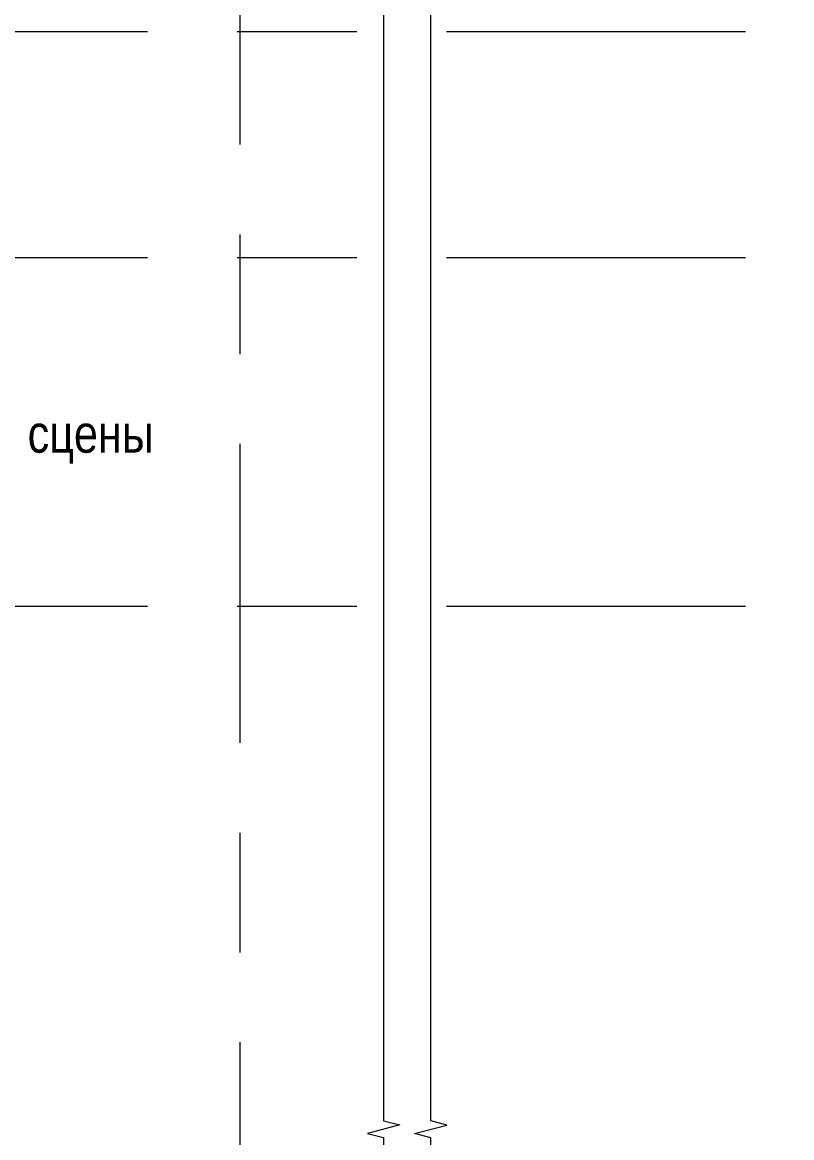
# Model space of a CAD drawing. Header units: millimetres. Extents: x 48966 to 294585, y -43515 to 30344.
# Drawn here: x 203866 to 212034, y -3219 to 8617 of the extents above; entities that cross this region are included whole.
import ezdxf

# ---------------------------------------------------------------- set-up
doc = ezdxf.new("R2010")
doc.units = ezdxf.units.MM
doc.linetypes.add('Осевые', pattern=[6350, 1270, -952.5, 3175, -952.5])
for name, color, linetype, lineweight in [('Оси-2', 7, 'Осевые', 9), ('Текстовые примечания', 7, 'Continuous', 9), ('Элементы узлов', 7, 'Continuous', 9)]:
    doc.layers.add(name, color=color, linetype=linetype, lineweight=lineweight)
doc.styles.add('Arial Narrow_2', font='Arial Narrow.ttf', dxfattribs={"height": 400})

# ---------------------------------------------------------------- blocks, each defined once
blk = doc.blocks.new('Линия разрыва1 - М 200-4771509-План 4-го этажа на отм_ _6_600')
at = {"layer": 'Элементы узлов'}
for p, q in [((-44, 170), (-88, 0)), ((45, -172), (-44, 170)), ((-88, 0), (-29546, 0)), ((90, 0), (45, -172)), ((29546, 0), (90, 0))]:
    blk.add_line(p, q, dxfattribs=at)

msp = doc.modelspace()

# ---------------------------------------------------------------- linework, layer by layer
at = {"layer": 'Оси-2'}
for p, q in [((206176.7, 25417.1), (206176.7, -41737.8)), ((258216.7, 8517.1), (199731.8, 8517.1)), ((258216.7, 6117.1), (199731.8, 6117.1)), ((258216.7, 2417.1), (199731.8, 2417.1))]:
    msp.add_line(p, q, dxfattribs=at)

# ---------------------------------------------------------------- block references
at = {"layer": 'Элементы узлов'}
for p, rotation in [((207701.7, -3128.8), 90.0000000000004), ((208201.7, -3128.8), 270.0000000000001)]:
    msp.add_blockref('Линия разрыва1 - М 200-4771509-План 4-го этажа на отм_ _6_600', p, dxfattribs=dict(at, rotation=rotation))

# ---------------------------------------------------------------- texts
at = {"layer": 'Текстовые примечания', "insert": (203922.6, 4450.3), "char_height": 400, "width": 1651.476, "attachment_point": 1, "style": 'Arial Narrow_2'}
msp.add_mtext('сцены', dxfattribs=at)

doc.saveas('drawing.dxf')
